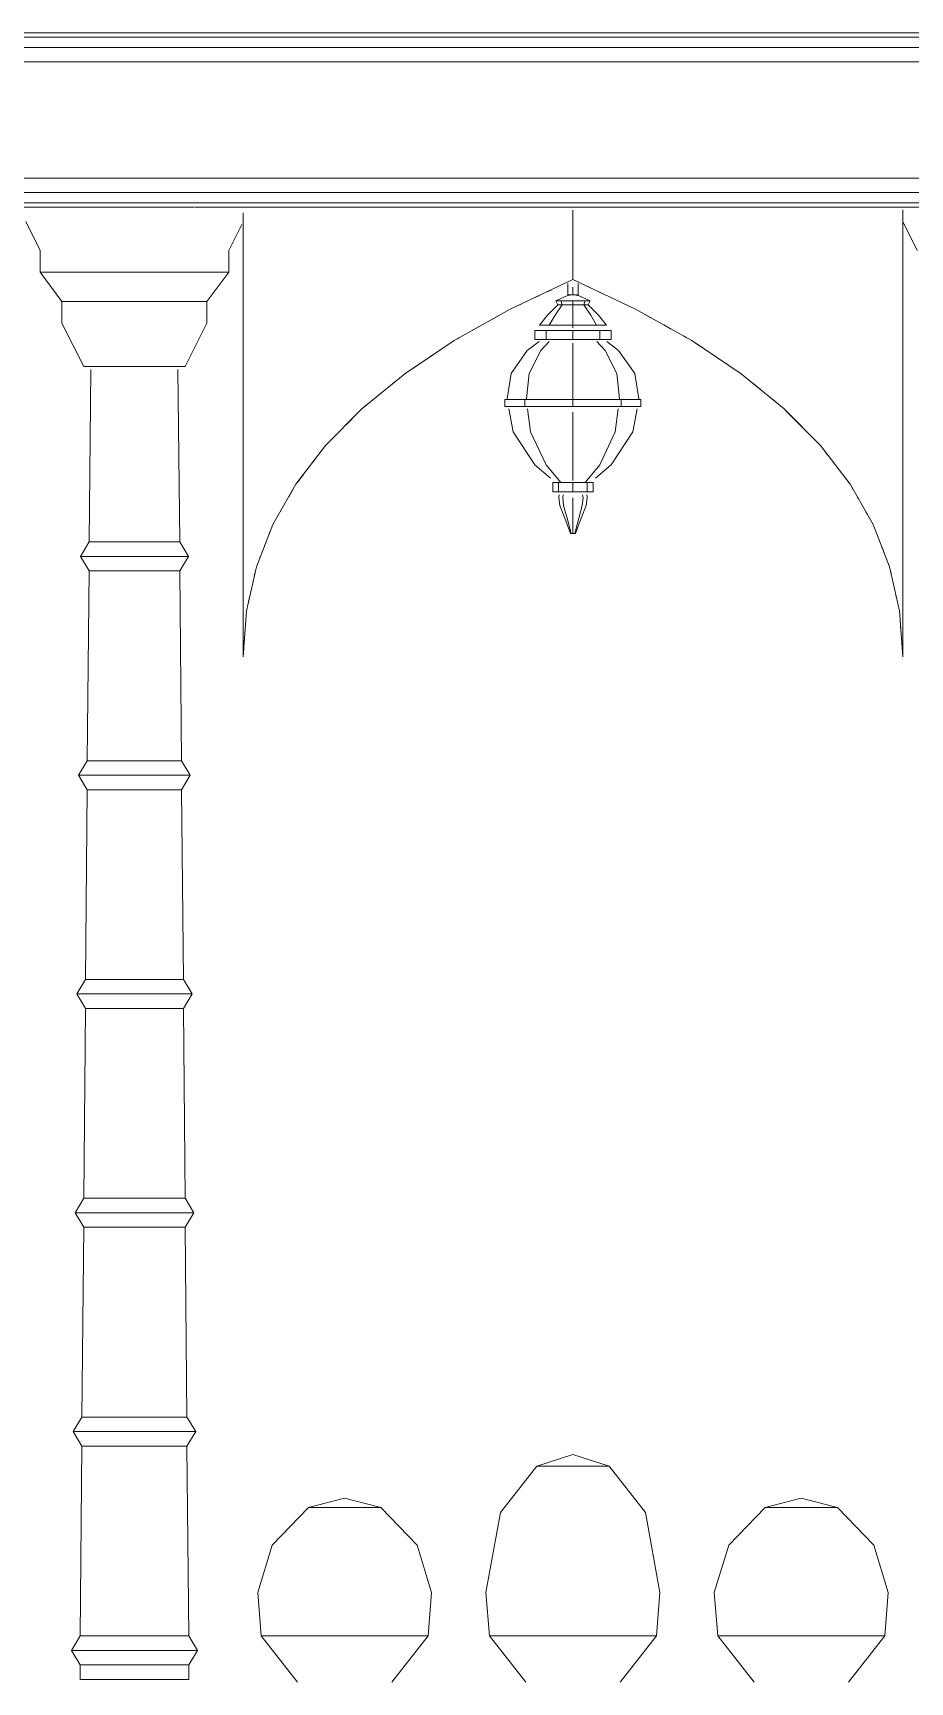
# Model space of a CAD drawing. Header units: metres. Extents: x 10 to 831, y 10 to 584.
# Drawn here: x 243.6 to 267.8, y 346.93 to 392.4 of the extents above; entities that cross this region are included whole.
import ezdxf

# ---------------------------------------------------------------- set-up
doc = ezdxf.new("R2010")
doc.units = ezdxf.units.M
doc.layers.add('VIS', color=8, linetype='Continuous', lineweight=13)

msp = doc.modelspace()

# ---------------------------------------------------------------- linework, layer by layer
at = {"layer": 'VIS'}
for p, q in [((297.8, 392), (34, 392)), ((34, 392), (297.8, 392)), ((34.12, 392.4), (297.68, 392.4)), ((297.68, 392.4), (34.12, 392.4)), ((34.12, 392.28), (297.68, 392.28)), ((297.8, 391.6), (34, 391.6)), ((34, 388.4), (297.8, 388.4)), ((297.8, 388), (34, 388)), ((297.68, 387.72), (34.12, 387.72)), ((213.3472, 387.6), (244.792, 387.6)), ((244.9, 387.6), (244.667, 387.6)), ((245.6236, 387.6), (244.9, 387.6)), ((246.4, 387.6), (245.6236, 387.6)), ((247.1764, 387.6), (246.4, 387.6)), ((247.9, 387.6), (247.1764, 387.6)), ((248.0554, 387.6), (247.9, 387.6)), ((248.0724, 387.6), (268.9556, 387.6)), ((249.4, 387.439), (249.4, 375.2)), ((258.5, 385.6), (258.5, 387.5166)), ((258.5, 387.4334), (258.5, 385.6)), ((267.6, 375.2), (267.6, 387.5194)), ((267.6, 387.2), (267.6, 387.5)), ((243.8, 386.4), (243.4, 387.2)), ((249, 386.4), (249.36, 387.12)), ((268, 386.4), (267.6, 387.2)), ((267.6, 387.1168), (267.6, 375.2)), ((243.8, 385.8), (243.8, 386.4)), ((249, 385.8), (249, 386.4)), ((244.4, 385), (243.8, 385.8)), ((243.8, 385.8), (243.811, 385.8)), ((243.8886, 385.8), (243.8, 385.8)), ((244.1484, 385.8), (243.8886, 385.8)), ((244.5616, 385.8), (244.1484, 385.8)), ((245.1, 385.8), (244.5616, 385.8)), ((245.727, 385.8), (245.1, 385.8)), ((246.4, 385.8), (245.727, 385.8)), ((247.073, 385.8), (246.4, 385.8)), ((247.7, 385.8), (247.073, 385.8)), ((248.2384, 385.8), (247.7, 385.8)), ((248.6516, 385.8), (248.2384, 385.8)), ((248.4, 385), (249, 385.8)), ((248.9114, 385.8), (248.6516, 385.8)), ((249, 385.8), (248.9114, 385.8)), ((256.771, 384.7846), (258.5, 385.6)), ((257.557, 385.1552), (257.4784, 385.1182)), ((258.0284, 385.3776), (257.7926, 385.2664)), ((258.3428, 385.5258), (258.2642, 385.4888)), ((258.332, 385.152), (258.416, 385.166)), ((258.3614, 385.18), (258.3614, 385.495)), ((258.3614, 385.18), (258.5, 385.18)), ((258.5, 385.6), (260.229, 384.7846)), ((258.5, 385.39), (258.5, 385.18)), ((258.5, 385.18), (258.6386, 385.18)), ((258.6386, 385.18), (258.5694, 385.18)), ((258.6572, 385.5258), (258.5786, 385.563)), ((258.668, 385.152), (258.584, 385.166)), ((258.6386, 385.18), (258.6386, 385.495)), ((258.6386, 385.18), (258.6386, 385.495)), ((258.6386, 385.18), (258.6386, 385.18)), ((258.9716, 385.3776), (258.893, 385.4146)), ((259.2858, 385.2294), (259.2074, 385.2664)), ((244.4, 384.4), (244.4, 385)), ((244.4, 385), (244.4114, 385)), ((244.4682, 385), (244.4, 385)), ((244.668, 385), (244.4682, 385)), ((244.9858, 385), (244.668, 385)), ((245.4, 385), (244.9858, 385)), ((245.8824, 385), (245.4, 385)), ((246.4, 385), (245.8824, 385)), ((246.9176, 385), (246.4, 385)), ((247.4, 385), (246.9176, 385)), ((247.8142, 385), (247.4, 385)), ((248.132, 385), (247.8142, 385)), ((248.3318, 385), (248.132, 385)), ((248.4, 385), (248.3318, 385)), ((248.4, 384.4), (248.4, 385)), ((255.224, 383.9194), (256.771, 384.7846)), ((257.0854, 384.9328), (257.0068, 384.8958)), ((257.8, 384.62), (258.08, 384.9)), ((258.005, 384.62), (258.203, 384.9)), ((258.024, 385.012), (258.332, 385.152)), ((258.08, 384.9), (258.024, 385.012)), ((258.024, 385.012), (258.0588, 385.012)), ((258.1634, 385.012), (258.024, 385.012)), ((258.08, 384.9), (258.1108, 384.9)), ((258.203, 384.9), (258.08, 384.9)), ((258.203, 384.9), (258.1634, 385.012)), ((258.5, 385.012), (258.1634, 385.012)), ((258.5, 384.9), (258.203, 384.9)), ((258.5, 385.012), (258.5, 384.9)), ((258.8366, 385.012), (258.5, 385.012)), ((258.5, 384.9), (258.5, 384.62)), ((258.797, 384.9), (258.5, 384.9)), ((258.976, 385.012), (258.668, 385.152)), ((258.797, 384.9), (258.8366, 385.012)), ((258.995, 384.62), (258.797, 384.9)), ((258.92, 384.9), (258.797, 384.9)), ((258.976, 385.012), (258.8366, 385.012)), ((258.92, 384.9), (258.976, 385.012)), ((259.2, 384.62), (258.92, 384.9)), ((259.6002, 385.0812), (259.5216, 385.1182)), ((259.9146, 384.9328), (259.836, 384.97)), ((260.229, 384.7846), (261.776, 383.9194)), ((245, 383.2), (244.4, 384.4)), ((247.8, 383.2), (248.4, 384.4)), ((255.9272, 384.3126), (255.7162, 384.1946)), ((256.4898, 384.6274), (256.2788, 384.5094)), ((257.576, 384.34), (257.8, 384.62)), ((257.576, 384.34), (257.6098, 384.34)), ((257.8466, 384.34), (257.576, 384.34)), ((257.8466, 384.34), (258.005, 384.62)), ((258.5, 384.34), (257.8466, 384.34)), ((258.5, 384.62), (258.5, 384.34)), ((258.5, 384.34), (258.5, 384.27)), ((259.1534, 384.34), (258.5, 384.34)), ((259.1534, 384.34), (258.995, 384.62)), ((259.424, 384.34), (259.1534, 384.34)), ((259.424, 384.34), (259.2, 384.62)), ((260.651, 384.5486), (260.44, 384.6666)), ((261.2134, 384.234), (261.0026, 384.352)), ((253.859, 383.0042), (255.224, 383.9194)), ((255.0876, 383.8278), (255.0192, 383.782)), ((255.3646, 383.998), (255.2944, 383.9586)), ((257.24, 383.64), (257.5666, 383.8966)), ((257.45, 383.948), (257.45, 384.2)), ((257.45, 384.2), (257.4808, 384.2)), ((257.7576, 384.2), (257.45, 384.2)), ((257.45, 383.948), (257.7576, 383.948)), ((257.609, 383.64), (257.84, 383.8966)), ((257.7576, 383.948), (257.7576, 384.2)), ((258.5, 384.2), (257.7576, 384.2)), ((257.7576, 383.948), (258.5, 383.948)), ((258.5, 384.2), (258.5, 383.948)), ((259.2424, 384.2), (258.5, 384.2)), ((258.5, 383.948), (259.2424, 383.948)), ((258.5, 383.8454), (258.5, 383.64)), ((259.391, 383.64), (259.16, 383.8966)), ((259.2424, 383.948), (259.2424, 384.2)), ((259.55, 384.2), (259.2424, 384.2)), ((259.2424, 383.948), (259.55, 383.948)), ((259.76, 383.64), (259.4334, 383.8966)), ((259.55, 383.948), (259.5192, 383.948)), ((259.55, 383.948), (259.55, 384.2)), ((261.6354, 383.998), (261.565, 384.0374)), ((261.776, 383.9194), (263.141, 383.0042)), ((262.049, 383.7364), (261.8442, 383.8736)), ((254.678, 383.5532), (254.4732, 383.416)), ((256.792, 383.01), (257.24, 383.64)), ((257.2922, 383.01), (257.609, 383.64)), ((258.5, 383.64), (258.5, 383.01)), ((259.7078, 383.01), (259.391, 383.64)), ((260.208, 383.01), (259.76, 383.64)), ((262.7314, 383.2788), (262.5268, 383.416)), ((245, 383.2), (245.0476, 383.2)), ((245.0476, 383.2), (245.1876, 383.2)), ((245.15, 378.3666), (245.1992, 383.1194)), ((245.1876, 383.2), (245.41, 383.2)), ((245.41, 383.2), (245.7, 383.2)), ((245.7, 383.2), (246.0376, 383.2)), ((246.0376, 383.2), (246.4, 383.2)), ((246.4, 383.2), (246.7624, 383.2)), ((246.7624, 383.2), (247.1, 383.2)), ((247.1, 383.2), (247.39, 383.2)), ((247.39, 383.2), (247.6124, 383.2)), ((247.65, 378.3666), (247.6008, 383.1194)), ((247.6124, 383.2), (247.7524, 383.2)), ((247.7524, 383.2), (247.8, 383.2)), ((247.8, 383.2), (247.788, 383.2)), ((252.676, 382.039), (253.859, 383.0042)), ((254.2686, 383.2788), (254.0638, 383.1414)), ((256.68, 382.31), (256.792, 383.01)), ((257.213, 382.31), (257.2922, 383.01)), ((258.5, 383.01), (258.5, 382.31)), ((259.787, 382.31), (259.7078, 383.01)), ((260.32, 382.31), (260.208, 383.01)), ((263.141, 383.0042), (264.324, 382.039)), ((253.2018, 382.468), (253.136, 382.4144)), ((253.5962, 382.7896), (253.5304, 382.736)), ((263.6668, 382.5752), (263.4696, 382.736)), ((251.675, 381.024), (252.676, 382.039)), ((252.8074, 382.1462), (252.7418, 382.0926)), ((256.624, 382.1), (256.624, 382.296)), ((256.624, 382.296), (256.6584, 382.296)), ((257.1734, 382.296), (256.624, 382.296)), ((256.624, 382.1), (257.1734, 382.1)), ((256.848, 381.4), (256.7304, 382.037)), ((257.1734, 382.1), (257.1734, 382.296)), ((258.5, 382.296), (257.1734, 382.296)), ((257.1734, 382.1), (258.5, 382.1)), ((257.3318, 381.4), (257.2486, 382.037)), ((258.5, 382.31), (258.5, 382.219)), ((258.5, 382.296), (258.5, 382.1)), ((259.8266, 382.296), (258.5, 382.296)), ((258.5, 382.1), (259.8266, 382.1)), ((259.6682, 381.4), (259.7512, 382.037)), ((259.8266, 382.1), (259.8266, 382.296)), ((260.376, 382.296), (259.8266, 382.296)), ((259.8266, 382.1), (260.376, 382.1)), ((260.152, 381.4), (260.2696, 382.037)), ((260.376, 382.1), (260.3416, 382.1)), ((260.376, 382.1), (260.376, 382.296)), ((264.1926, 382.1462), (263.9954, 382.3072)), ((264.324, 382.039), (265.325, 381.024)), ((264.8244, 381.5316), (264.3866, 381.9756)), ((252.5508, 381.9122), (252.238, 381.595)), ((258.5, 381.946), (258.5, 381.4)), ((257.45, 380.49), (256.848, 381.4)), ((257.7576, 380.49), (257.3318, 381.4)), ((258.5, 381.4), (258.5, 380.49)), ((259.2424, 380.49), (259.6682, 381.4)), ((259.55, 380.49), (260.152, 381.4)), ((250.856, 379.959), (251.675, 381.024)), ((251.3678, 380.6246), (251.3166, 380.558)), ((265.325, 381.024), (266.144, 379.959)), ((265.5298, 380.7578), (265.4786, 380.8244)), ((251.0608, 380.2252), (250.9072, 380.0256)), ((257.8804, 380.1226), (257.45, 380.49)), ((258.1634, 380), (257.7576, 380.49)), ((258.5, 380.49), (258.5, 380.0612)), ((258.8366, 380), (259.2424, 380.49)), ((259.1194, 380.1226), (259.55, 380.49)), ((265.8368, 380.3584), (265.7856, 380.425)), ((266.0416, 380.0922), (265.9904, 380.1588)), ((250.219, 378.8442), (250.856, 379.959)), ((250.7764, 379.8196), (250.657, 379.6106)), ((257.94, 379.748), (257.94, 380)), ((257.94, 380), (258.063, 380)), ((258.104, 380), (257.94, 380)), ((257.94, 379.748), (258.104, 379.748)), ((258.104, 379.748), (258.104, 380)), ((258.5, 380), (258.104, 380)), ((258.104, 379.748), (258.5, 379.748)), ((258.1634, 380), (258.2476, 380)), ((258.5, 380), (258.5, 379.748)), ((258.896, 380), (258.5, 380)), ((258.5, 379.748), (258.896, 379.748)), ((258.8366, 380), (258.8714, 380)), ((258.896, 379.748), (258.896, 380)), ((259.06, 380), (258.896, 380)), ((258.896, 379.748), (259.06, 379.748)), ((258.978, 380), (259.06, 380)), ((259.06, 379.748), (259.019, 379.748)), ((259.06, 379.748), (259.06, 380)), ((266.144, 379.959), (266.781, 378.8442)), ((266.2236, 379.8196), (266.1838, 379.8894)), ((250.4578, 379.2622), (250.418, 379.1926)), ((258.108, 379.58), (258.122, 379.664)), ((258.136, 379.37), (258.108, 379.58)), ((258.276, 379.02), (258.136, 379.37)), ((258.2228, 379.58), (258.2326, 379.664)), ((258.2426, 379.37), (258.2228, 379.58)), ((258.3416, 379.02), (258.2426, 379.37)), ((258.5, 379.58), (258.5, 379.37)), ((258.5, 379.37), (258.5, 379.02)), ((258.6584, 379.02), (258.7574, 379.37)), ((258.724, 379.02), (258.864, 379.37)), ((258.7574, 379.37), (258.7772, 379.58)), ((258.7772, 379.58), (258.7672, 379.664)), ((258.864, 379.37), (258.892, 379.58)), ((258.892, 379.58), (258.878, 379.664)), ((266.3828, 379.541), (266.343, 379.6106)), ((249.764, 377.6794), (250.219, 378.8442)), ((258.43, 378.6), (258.276, 379.02)), ((258.4506, 378.6), (258.3416, 379.02)), ((258.5, 379.02), (258.5, 378.6)), ((258.5496, 378.6), (258.6584, 379.02)), ((258.57, 378.6), (258.724, 379.02)), ((266.6218, 379.1228), (266.582, 379.1926)), ((266.781, 378.8442), (267.236, 377.6794)), ((244.91, 377.9666), (245.15, 378.3666)), ((245.15, 378.3666), (245.1652, 378.3666)), ((245.2112, 378.3666), (245.15, 378.3666)), ((245.3888, 378.3666), (245.2112, 378.3666)), ((245.6652, 378.3666), (245.3888, 378.3666)), ((246.0138, 378.3666), (245.6652, 378.3666)), ((246.4, 378.3666), (246.0138, 378.3666)), ((246.7862, 378.3666), (246.4, 378.3666)), ((247.1348, 378.3666), (246.7862, 378.3666)), ((247.4112, 378.3666), (247.1348, 378.3666)), ((247.5888, 378.3666), (247.4112, 378.3666)), ((247.65, 378.3666), (247.5888, 378.3666)), ((247.89, 377.9666), (247.65, 378.3666)), ((250.024, 378.345), (249.9916, 378.2618)), ((250.154, 378.6778), (250.1216, 378.5946)), ((258.43, 378.6), (258.4506, 378.6)), ((258.4506, 378.6), (258.5, 378.6)), ((258.5, 378.6), (258.5496, 378.6)), ((258.5496, 378.6), (258.57, 378.6)), ((258.57, 378.6), (258.5598, 378.6)), ((245.15, 377.5666), (244.91, 377.9666)), ((244.91, 377.9666), (244.9282, 377.9666)), ((244.983, 377.9666), (244.91, 377.9666)), ((245.1946, 377.9666), (244.983, 377.9666)), ((245.5242, 377.9666), (245.1946, 377.9666)), ((245.9396, 377.9666), (245.5242, 377.9666)), ((246.4, 377.9666), (245.9396, 377.9666)), ((246.8604, 377.9666), (246.4, 377.9666)), ((247.2758, 377.9666), (246.8604, 377.9666)), ((247.6054, 377.9666), (247.2758, 377.9666)), ((247.817, 377.9666), (247.6054, 377.9666)), ((247.65, 377.5666), (247.89, 377.9666)), ((247.89, 377.9666), (247.817, 377.9666)), ((249.894, 378.0122), (249.8614, 377.929)), ((267.171, 377.8458), (267.0084, 378.2618)), ((245.1, 372.3334), (245.15, 377.5666)), ((245.15, 377.5666), (245.1652, 377.5666)), ((245.2112, 377.5666), (245.15, 377.5666)), ((245.3888, 377.5666), (245.2112, 377.5666)), ((245.6652, 377.5666), (245.3888, 377.5666)), ((246.0138, 377.5666), (245.6652, 377.5666)), ((246.4, 377.5666), (246.0138, 377.5666)), ((246.7862, 377.5666), (246.4, 377.5666)), ((247.1348, 377.5666), (246.7862, 377.5666)), ((247.4112, 377.5666), (247.1348, 377.5666)), ((247.5888, 377.5666), (247.4112, 377.5666)), ((247.65, 377.5666), (247.5888, 377.5666)), ((247.7, 372.3334), (247.65, 377.5666)), ((249.491, 376.4646), (249.764, 377.6794)), ((249.725, 377.5058), (249.7056, 377.419)), ((267.236, 377.6794), (267.509, 376.4646)), ((267.275, 377.5058), (267.2554, 377.5926)), ((249.608, 376.9852), (249.5494, 376.725)), ((267.353, 377.1588), (267.3334, 377.2456)), ((267.431, 376.8118), (267.4116, 376.8984)), ((249.4, 375.2), (249.491, 376.4646)), ((267.509, 376.4646), (267.6, 375.2)), ((267.548, 375.9226), (267.5286, 376.1936)), ((249.439, 375.742), (249.4064, 375.2904)), ((249.4, 375.2), (249.4, 375.2)), ((267.6, 375.2), (267.5804, 375.471)), ((267.6, 375.2), (267.6, 375.2)), ((244.86, 371.9334), (245.1, 372.3334)), ((245.1, 372.3334), (245.1158, 372.3334)), ((245.1636, 372.3334), (245.1, 372.3334)), ((245.3482, 372.3334), (245.1636, 372.3334)), ((245.6358, 372.3334), (245.3482, 372.3334)), ((245.9982, 372.3334), (245.6358, 372.3334)), ((246.4, 372.3334), (245.9982, 372.3334)), ((246.8018, 372.3334), (246.4, 372.3334)), ((247.1642, 372.3334), (246.8018, 372.3334)), ((247.4518, 372.3334), (247.1642, 372.3334)), ((247.6364, 372.3334), (247.4518, 372.3334)), ((247.7, 372.3334), (247.6364, 372.3334)), ((247.94, 371.9334), (247.7, 372.3334)), ((245.1, 371.5334), (244.86, 371.9334)), ((244.86, 371.9334), (244.8726, 371.9334)), ((244.9354, 371.9334), (244.86, 371.9334)), ((245.1542, 371.9334), (244.9354, 371.9334)), ((245.05, 366.3), (245.1, 371.5334)), ((245.1, 371.5334), (245.1158, 371.5334)), ((245.1636, 371.5334), (245.1, 371.5334)), ((245.4948, 371.9334), (245.1542, 371.9334)), ((245.3482, 371.5334), (245.1636, 371.5334)), ((245.6358, 371.5334), (245.3482, 371.5334)), ((245.9242, 371.9334), (245.4948, 371.9334)), ((245.9982, 371.5334), (245.6358, 371.5334)), ((246.4, 371.9334), (245.9242, 371.9334)), ((246.4, 371.5334), (245.9982, 371.5334)), ((246.8758, 371.9334), (246.4, 371.9334)), ((246.8018, 371.5334), (246.4, 371.5334)), ((247.1642, 371.5334), (246.8018, 371.5334)), ((247.3052, 371.9334), (246.8758, 371.9334)), ((247.4518, 371.5334), (247.1642, 371.5334)), ((247.6458, 371.9334), (247.3052, 371.9334)), ((247.6364, 371.5334), (247.4518, 371.5334)), ((247.7, 371.5334), (247.6364, 371.5334)), ((247.8646, 371.9334), (247.6458, 371.9334)), ((247.7, 371.5334), (247.94, 371.9334)), ((247.75, 366.3), (247.7, 371.5334)), ((247.94, 371.9334), (247.8646, 371.9334)), ((244.81, 365.9), (245.05, 366.3)), ((245.05, 366.3), (245.0666, 366.3)), ((245.116, 366.3), (245.05, 366.3)), ((245.3078, 366.3), (245.116, 366.3)), ((245.6066, 366.3), (245.3078, 366.3)), ((245.9828, 366.3), (245.6066, 366.3)), ((246.4, 366.3), (245.9828, 366.3)), ((246.8172, 366.3), (246.4, 366.3)), ((247.1934, 366.3), (246.8172, 366.3)), ((247.4922, 366.3), (247.1934, 366.3)), ((247.684, 366.3), (247.4922, 366.3)), ((247.75, 366.3), (247.684, 366.3)), ((247.99, 365.9), (247.75, 366.3)), ((245.05, 365.5), (244.81, 365.9)), ((244.81, 365.9), (244.823, 365.9)), ((244.8878, 365.9), (244.81, 365.9)), ((245.1136, 365.9), (244.8878, 365.9)), ((245.4654, 365.9), (245.1136, 365.9)), ((245.9086, 365.9), (245.4654, 365.9)), ((246.4, 365.9), (245.9086, 365.9)), ((246.8914, 365.9), (246.4, 365.9)), ((247.3346, 365.9), (246.8914, 365.9)), ((247.6864, 365.9), (247.3346, 365.9)), ((247.9122, 365.9), (247.6864, 365.9)), ((247.75, 365.5), (247.99, 365.9)), ((247.99, 365.9), (247.9122, 365.9)), ((245, 360.2666), (245.05, 365.5)), ((245.05, 365.5), (245.0666, 365.5)), ((245.116, 365.5), (245.05, 365.5)), ((245.3078, 365.5), (245.116, 365.5)), ((245.6066, 365.5), (245.3078, 365.5)), ((245.9828, 365.5), (245.6066, 365.5)), ((246.4, 365.5), (245.9828, 365.5)), ((246.8172, 365.5), (246.4, 365.5)), ((247.1934, 365.5), (246.8172, 365.5)), ((247.4922, 365.5), (247.1934, 365.5)), ((247.684, 365.5), (247.4922, 365.5)), ((247.75, 365.5), (247.684, 365.5)), ((247.8, 360.2666), (247.75, 365.5)), ((244.76, 359.8666), (245, 360.2666)), ((245, 360.2666), (245.0172, 360.2666)), ((245.0686, 360.2666), (245, 360.2666)), ((245.2674, 360.2666), (245.0686, 360.2666)), ((245.577, 360.2666), (245.2674, 360.2666)), ((245.9674, 360.2666), (245.577, 360.2666)), ((246.4, 360.2666), (245.9674, 360.2666)), ((246.8326, 360.2666), (246.4, 360.2666)), ((247.223, 360.2666), (246.8326, 360.2666)), ((247.5326, 360.2666), (247.223, 360.2666)), ((247.7314, 360.2666), (247.5326, 360.2666)), ((247.8, 360.2666), (247.7314, 360.2666)), ((248.04, 359.8666), (247.8, 360.2666)), ((245, 359.4666), (244.76, 359.8666)), ((244.76, 359.8666), (244.7734, 359.8666)), ((244.8402, 359.8666), (244.76, 359.8666)), ((245.0732, 359.8666), (244.8402, 359.8666)), ((245.436, 359.8666), (245.0732, 359.8666)), ((245.8932, 359.8666), (245.436, 359.8666)), ((246.4, 359.8666), (245.8932, 359.8666)), ((246.9068, 359.8666), (246.4, 359.8666)), ((247.364, 359.8666), (246.9068, 359.8666)), ((247.7268, 359.8666), (247.364, 359.8666)), ((247.9598, 359.8666), (247.7268, 359.8666)), ((247.8, 359.4666), (248.04, 359.8666)), ((248.04, 359.8666), (247.9598, 359.8666)), ((244.95, 354.2334), (245, 359.4666)), ((245, 359.4666), (245.0172, 359.4666)), ((245.0686, 359.4666), (245, 359.4666)), ((245.2674, 359.4666), (245.0686, 359.4666)), ((245.577, 359.4666), (245.2674, 359.4666)), ((245.9674, 359.4666), (245.577, 359.4666)), ((246.4, 359.4666), (245.9674, 359.4666)), ((246.8326, 359.4666), (246.4, 359.4666)), ((247.223, 359.4666), (246.8326, 359.4666)), ((247.5326, 359.4666), (247.223, 359.4666)), ((247.7314, 359.4666), (247.5326, 359.4666)), ((247.8, 359.4666), (247.7314, 359.4666)), ((247.85, 354.2334), (247.8, 359.4666)), ((244.71, 353.8334), (244.95, 354.2334)), ((244.95, 354.2334), (244.9678, 354.2334)), ((245.021, 354.2334), (244.95, 354.2334)), ((245.227, 354.2334), (245.021, 354.2334)), ((245.5478, 354.2334), (245.227, 354.2334)), ((245.952, 354.2334), (245.5478, 354.2334)), ((246.4, 354.2334), (245.952, 354.2334)), ((246.848, 354.2334), (246.4, 354.2334)), ((247.2522, 354.2334), (246.848, 354.2334)), ((247.573, 354.2334), (247.2522, 354.2334)), ((247.779, 354.2334), (247.573, 354.2334)), ((247.85, 354.2334), (247.779, 354.2334)), ((248.09, 353.8334), (247.85, 354.2334)), ((244.95, 353.4334), (244.71, 353.8334)), ((244.71, 353.8334), (244.7238, 353.8334)), ((244.7928, 353.8334), (244.71, 353.8334)), ((245.0328, 353.8334), (244.7928, 353.8334)), ((245.4066, 353.8334), (245.0328, 353.8334)), ((245.8778, 353.8334), (245.4066, 353.8334)), ((246.4, 353.8334), (245.8778, 353.8334)), ((246.9222, 353.8334), (246.4, 353.8334)), ((247.3934, 353.8334), (246.9222, 353.8334)), ((247.7672, 353.8334), (247.3934, 353.8334)), ((248.0072, 353.8334), (247.7672, 353.8334)), ((247.85, 353.4334), (248.09, 353.8334)), ((248.09, 353.8334), (248.0072, 353.8334)), ((244.9, 348.2), (244.95, 353.4334)), ((244.95, 353.4334), (244.9678, 353.4334)), ((245.021, 353.4334), (244.95, 353.4334)), ((245.227, 353.4334), (245.021, 353.4334)), ((245.5478, 353.4334), (245.227, 353.4334)), ((245.952, 353.4334), (245.5478, 353.4334)), ((246.4, 353.4334), (245.952, 353.4334)), ((246.848, 353.4334), (246.4, 353.4334)), ((247.2522, 353.4334), (246.848, 353.4334)), ((247.573, 353.4334), (247.2522, 353.4334)), ((247.779, 353.4334), (247.573, 353.4334)), ((247.85, 353.4334), (247.779, 353.4334)), ((247.9, 348.2), (247.85, 353.4334)), ((256.5, 351.6), (257.5, 352.88)), ((257.5, 352.88), (258.5, 353.2)), ((257.5, 352.88), (257.519, 352.88)), ((257.5762, 352.88), (257.5, 352.88)), ((257.793, 352.88), (257.5762, 352.88)), ((258.1174, 352.88), (257.793, 352.88)), ((258.5, 352.88), (258.1174, 352.88)), ((259.5, 352.88), (258.5, 353.2)), ((258.8826, 352.88), (258.5, 352.88)), ((259.2072, 352.88), (258.8826, 352.88)), ((259.4238, 352.88), (259.2072, 352.88)), ((259.5, 352.88), (259.4238, 352.88)), ((260.5, 351.6), (259.5, 352.88)), ((251.2, 351.74), (252.2, 352)), ((253.2, 351.74), (252.2, 352)), ((263.8, 351.74), (264.8, 352)), ((265.8, 351.74), (264.8, 352)), ((250.2, 350.7), (251.2, 351.74)), ((251.2, 351.74), (251.219, 351.74)), ((251.2762, 351.74), (251.2, 351.74)), ((251.4928, 351.74), (251.2762, 351.74)), ((251.8174, 351.74), (251.4928, 351.74)), ((252.2, 351.74), (251.8174, 351.74)), ((252.5826, 351.74), (252.2, 351.74)), ((252.9072, 351.74), (252.5826, 351.74)), ((253.1238, 351.74), (252.9072, 351.74)), ((253.2, 351.74), (253.1238, 351.74)), ((254.2, 350.7), (253.2, 351.74)), ((256.1, 349.4), (256.5, 351.6)), ((260.9, 349.4), (260.5, 351.6)), ((262.8, 350.7), (263.8, 351.74)), ((263.8, 351.74), (263.819, 351.74)), ((263.8762, 351.74), (263.8, 351.74)), ((264.093, 351.74), (263.8762, 351.74)), ((264.4174, 351.74), (264.093, 351.74)), ((264.8, 351.74), (264.4174, 351.74)), ((265.1826, 351.74), (264.8, 351.74)), ((265.507, 351.74), (265.1826, 351.74)), ((265.7238, 351.74), (265.507, 351.74)), ((265.8, 351.74), (265.7238, 351.74)), ((266.8, 350.7), (265.8, 351.74)), ((249.8, 349.4), (250.2, 350.7)), ((254.6, 349.4), (254.2, 350.7)), ((262.4, 349.4), (262.8, 350.7)), ((267.2, 349.4), (266.8, 350.7)), ((249.9, 348.2), (249.8, 349.4)), ((254.5, 348.2), (254.6, 349.4)), ((256.2, 348.2), (256.1, 349.4)), ((260.8, 348.2), (260.9, 349.4)), ((262.5, 348.2), (262.4, 349.4)), ((267.1, 348.2), (267.2, 349.4)), ((244.66, 347.8), (244.9, 348.2)), ((244.9, 348.2), (244.9184, 348.2)), ((244.9734, 348.2), (244.9, 348.2)), ((245.1864, 348.2), (244.9734, 348.2)), ((245.5184, 348.2), (245.1864, 348.2)), ((245.9364, 348.2), (245.5184, 348.2)), ((246.4, 348.2), (245.9364, 348.2)), ((246.8636, 348.2), (246.4, 348.2)), ((247.2816, 348.2), (246.8636, 348.2)), ((247.6136, 348.2), (247.2816, 348.2)), ((247.8266, 348.2), (247.6136, 348.2)), ((247.9, 348.2), (247.8266, 348.2)), ((248.14, 347.8), (247.9, 348.2)), ((250.9, 346.9272), (249.9, 348.2)), ((249.9, 348.2), (249.9174, 348.2)), ((250.075, 348.2), (249.9, 348.2)), ((250.5736, 348.2), (250.075, 348.2)), ((251.3198, 348.2), (250.5736, 348.2)), ((252.2, 348.2), (251.3198, 348.2)), ((253.0802, 348.2), (252.2, 348.2)), ((253.8264, 348.2), (253.0802, 348.2)), ((253.5, 346.9272), (254.5, 348.2)), ((254.325, 348.2), (253.8264, 348.2)), ((254.5, 348.2), (254.325, 348.2)), ((257.2, 346.9272), (256.2, 348.2)), ((256.2, 348.2), (256.2176, 348.2)), ((256.375, 348.2), (256.2, 348.2)), ((256.8736, 348.2), (256.375, 348.2)), ((257.6198, 348.2), (256.8736, 348.2)), ((258.5, 348.2), (257.6198, 348.2)), ((259.3802, 348.2), (258.5, 348.2)), ((260.1264, 348.2), (259.3802, 348.2)), ((259.8, 346.9272), (260.8, 348.2)), ((260.625, 348.2), (260.1264, 348.2)), ((260.8, 348.2), (260.625, 348.2)), ((263.5, 346.9272), (262.5, 348.2)), ((262.5, 348.2), (262.5176, 348.2)), ((262.675, 348.2), (262.5, 348.2)), ((263.1736, 348.2), (262.675, 348.2)), ((263.9198, 348.2), (263.1736, 348.2)), ((264.8, 348.2), (263.9198, 348.2)), ((265.6802, 348.2), (264.8, 348.2)), ((266.4264, 348.2), (265.6802, 348.2)), ((266.1, 346.9272), (267.1, 348.2)), ((266.925, 348.2), (266.4264, 348.2)), ((267.1, 348.2), (266.925, 348.2)), ((244.9, 347.4), (244.66, 347.8)), ((244.66, 347.8), (244.6742, 347.8)), ((244.7452, 347.8), (244.66, 347.8)), ((244.9924, 347.8), (244.7452, 347.8)), ((245.3772, 347.8), (244.9924, 347.8)), ((245.8624, 347.8), (245.3772, 347.8)), ((246.4, 347.8), (245.8624, 347.8)), ((246.9376, 347.8), (246.4, 347.8)), ((247.4228, 347.8), (246.9376, 347.8)), ((247.8078, 347.8), (247.4228, 347.8)), ((248.0548, 347.8), (247.8078, 347.8)), ((247.9, 347.4), (248.14, 347.8)), ((248.14, 347.8), (248.0548, 347.8)), ((244.9, 347), (244.9, 347.4)), ((244.9, 347.4), (244.9184, 347.4)), ((244.9734, 347.4), (244.9, 347.4)), ((244.9, 347), (244.9734, 347)), ((245.1864, 347.4), (244.9734, 347.4)), ((244.9734, 347), (245.1864, 347)), ((245.5184, 347.4), (245.1864, 347.4)), ((245.1864, 347), (245.5184, 347)), ((245.9364, 347.4), (245.5184, 347.4)), ((245.5184, 347), (245.9364, 347)), ((246.4, 347.4), (245.9364, 347.4)), ((245.9364, 347), (246.4, 347)), ((246.8636, 347.4), (246.4, 347.4)), ((246.4, 347), (246.8636, 347)), ((247.2816, 347.4), (246.8636, 347.4)), ((246.8636, 347), (247.2816, 347)), ((247.6136, 347.4), (247.2816, 347.4)), ((247.2816, 347), (247.6136, 347)), ((247.8266, 347.4), (247.6136, 347.4)), ((247.6136, 347), (247.8266, 347)), ((247.9, 347.4), (247.8266, 347.4)), ((247.8266, 347), (247.9, 347)), ((247.9, 347), (247.8816, 347)), ((247.9, 347), (247.9, 347.4))]:
    msp.add_line(p, q, dxfattribs=at)

doc.saveas('drawing.dxf')
